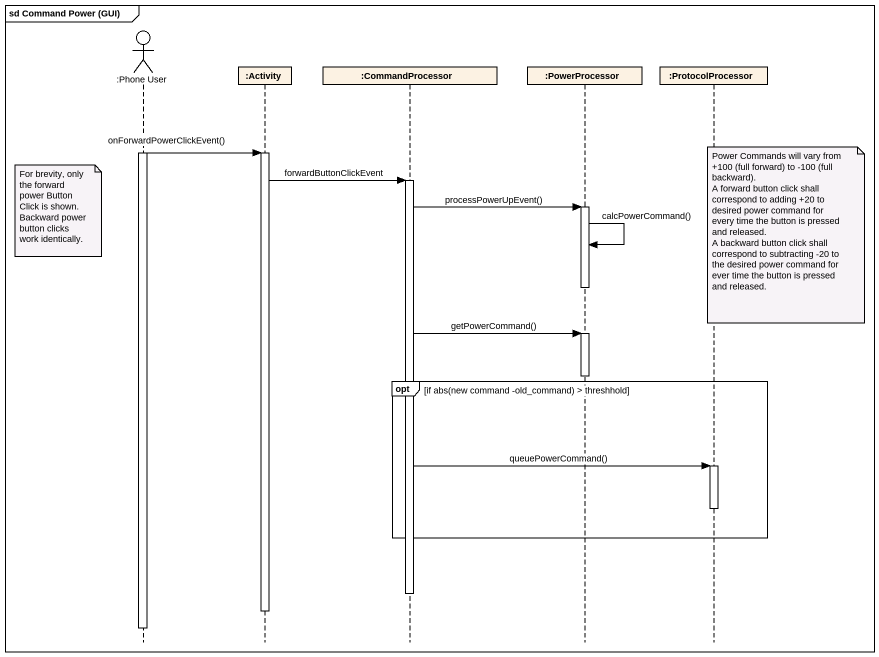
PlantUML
@startuml
mainframe sd Command Power (GUI)
hide footbox
actor ":Phone User" as Phone_User
participant ":Activity" as Activity
participant ":CommandProcessor" as CommandProcessor
participant ":PowerProcessor" as PowerProcessor
participant ":ProtocolProcessor" as ProtocolProcessor

activate Phone_User
Phone_User -> Activity : onForwardPowerClickEvent()
activate Activity
Activity -> CommandProcessor : forwardButtonClickEvent
activate CommandProcessor
CommandProcessor -> PowerProcessor : processPowerUpEvent()
activate PowerProcessor
note left of Phone_User : For brevity, only the forward power Button Click is shown. Backward power button clicks work identically.
note over ProtocolProcessor
  Power Commands will vary from +100 (full forward) to -100 (full backward).
  A forward button click shall correspond to adding +20 to desired power command for every time the button is pressed and released.
  A backward button click shall correspond to subtracting -20 to the desired power command for ever time the button is pressed and released.
end note
PowerProcessor -> PowerProcessor : calcPowerCommand()
deactivate PowerProcessor
CommandProcessor -> PowerProcessor : getPowerCommand()
activate PowerProcessor
deactivate PowerProcessor
opt if abs(new command -old_command) > threshhold
  CommandProcessor -> ProtocolProcessor : queuePowerCommand()
  activate ProtocolProcessor
  deactivate ProtocolProcessor
end
deactivate CommandProcessor
deactivate Activity
deactivate Phone_User
@enduml
